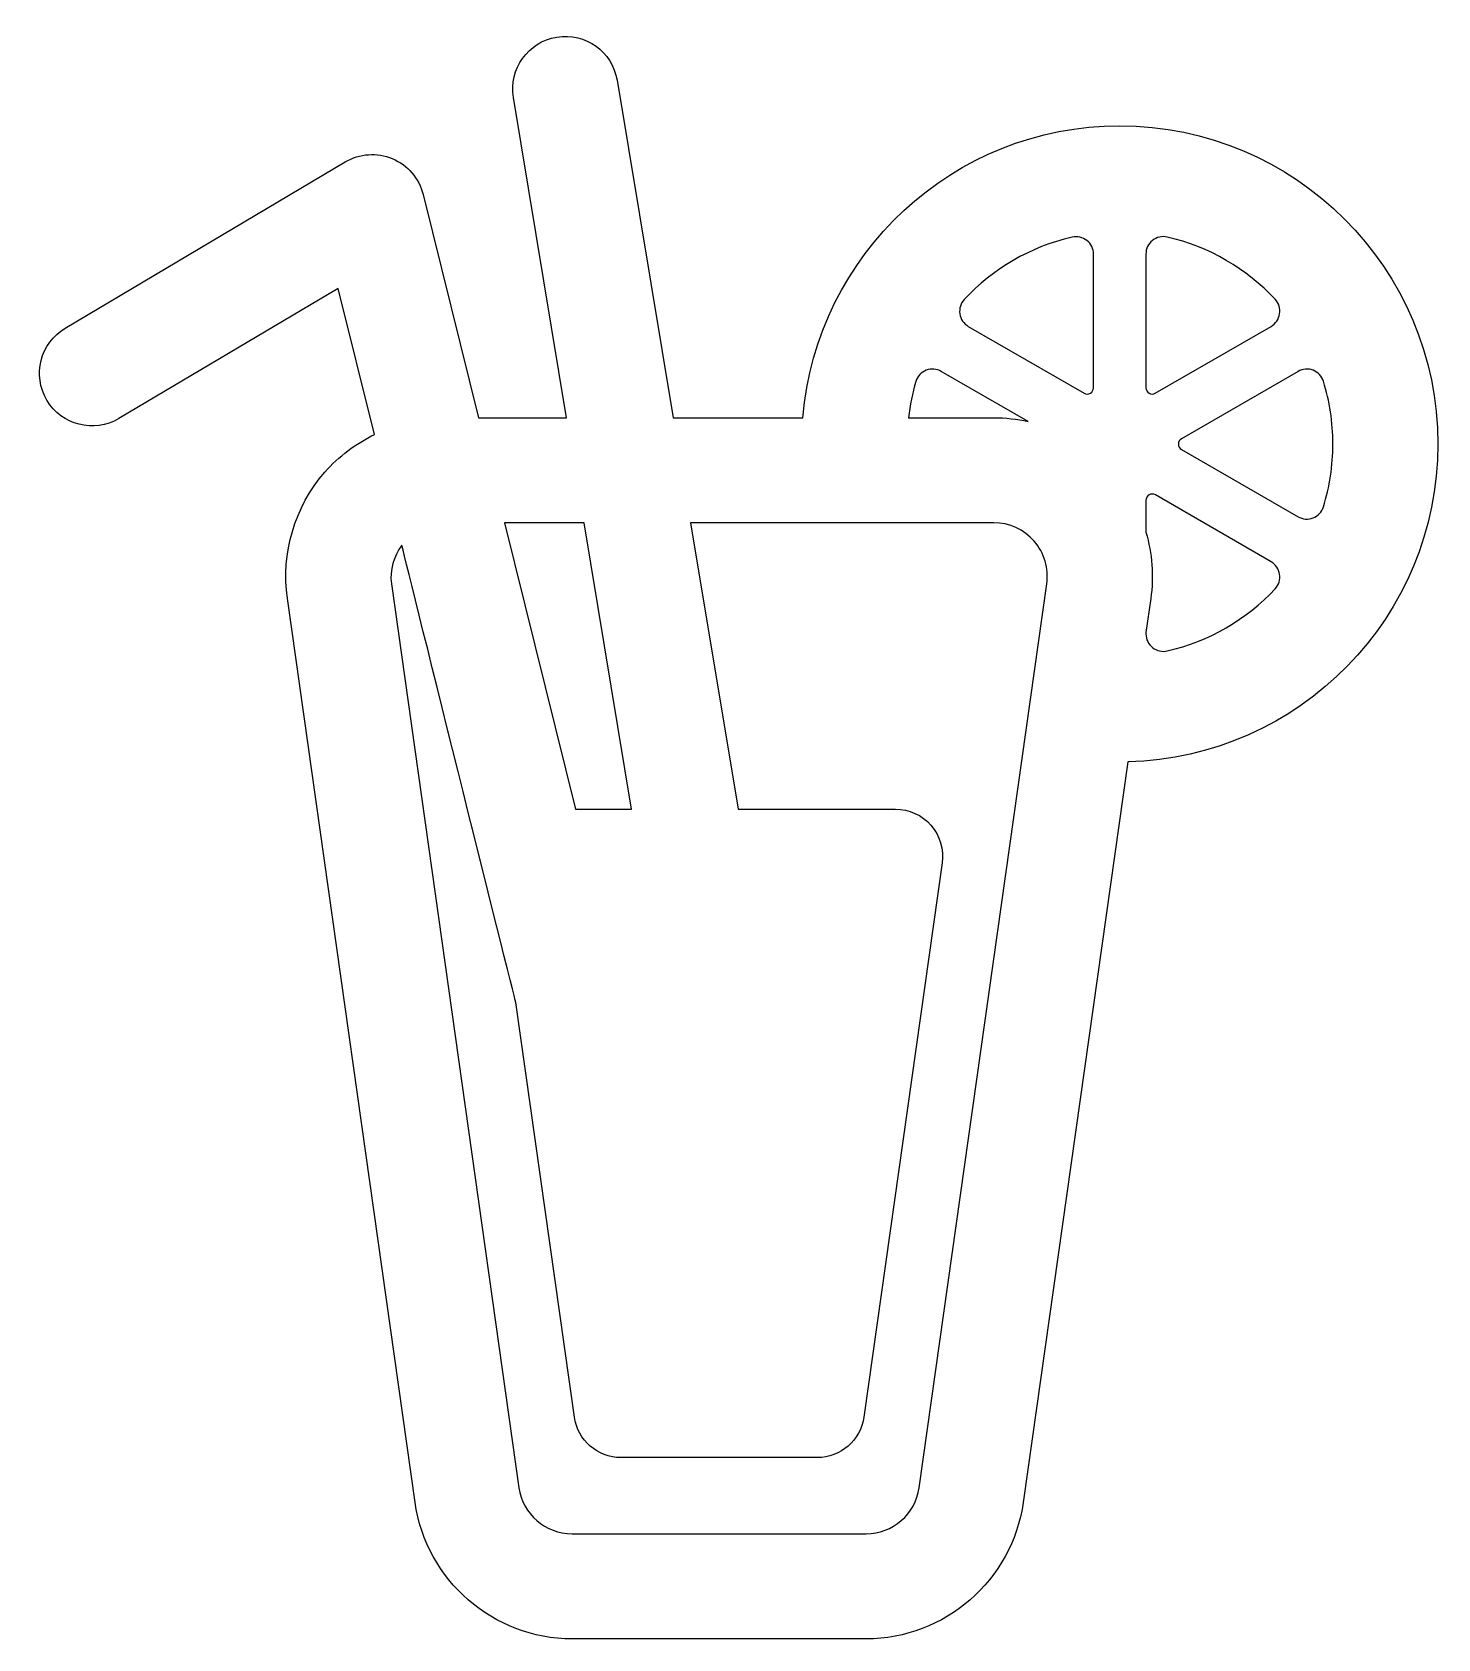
# Model space of a CAD drawing. Header units: centimetres. Extents: x -5.8 to 5.8, y -6.6 to 6.6.
import ezdxf

# ---------------------------------------------------------------- set-up
doc = ezdxf.new("R2010")
doc.units = ezdxf.units.CM
doc.header["$MEASUREMENT"] = 0
doc.layers.add('Layer 1', color=7, linetype='Continuous')

msp = doc.modelspace()

# ---------------------------------------------------------------- linework, layer by layer
at = {"layer": 'Layer 1'}
for points, knots in [([(3.15076, 5.82263), (1.78659, 5.82263), (0.66558, 4.76821), (0.5552, 3.43162), (0.5552, 3.43162), (0.5552, 3.43162), (-0.50837, 3.43162), (-0.50837, 3.43162), (-0.50837, 3.43162), (-0.50837, 3.43162), (-0.96711, 6.19485), (-0.96711, 6.19485), (-0.96711, 6.19485), (-1.00619, 6.42879), (-1.22336, 6.58929), (-1.46196, 6.54852), (-1.46196, 6.54852), (-1.69633, 6.50989), (-1.85473, 6.28812), (-1.81566, 6.0537), (-1.81566, 6.0537), (-1.81566, 6.0537), (-1.38037, 3.43165), (-1.38037, 3.43165), (-1.38037, 3.43165), (-1.38037, 3.43165), (-2.10333, 3.43165), (-2.10333, 3.43165), (-2.10333, 3.43165), (-2.10333, 3.43165), (-2.55704, 5.26019), (-2.55704, 5.26019), (-2.55704, 5.26019), (-2.58982, 5.39211), (-2.68309, 5.50091), (-2.80866, 5.55343), (-2.80866, 5.55343), (-2.93468, 5.6059), (-3.07711, 5.59627), (-3.19426, 5.5261), (-3.19426, 5.5261), (-3.19426, 5.5261), (-5.48825, 4.16383), (-5.48825, 4.16383), (-5.48825, 4.16383), (-5.69246, 4.04284), (-5.75963, 3.77862), (-5.63824, 3.5745), (-5.63824, 3.5745), (-5.51725, 3.37035), (-5.25388, 3.30312), (-5.04891, 3.42451), (-5.04891, 3.42451), (-5.04891, 3.42451), (-3.25271, 4.49107), (-3.25271, 4.49107), (-3.25271, 4.49107), (-3.25271, 4.49107), (-2.95564, 3.29402), (-2.95564, 3.29402), (-2.95564, 3.29402), (-3.10828, 3.21856), (-3.24793, 3.11625), (-3.36191, 2.98475), (-3.36191, 2.98475), (-3.6089, 2.70032), (-3.72066, 2.32356), (-3.66769, 1.95097), (-3.66769, 1.95097), (-3.66769, 1.95097), (-2.62259, -5.45186), (-2.62259, -5.45186), (-2.62259, -5.45186), (-2.53268, -6.08911), (-1.97989, -6.56925), (-1.33637, -6.56925), (-1.33637, -6.56925), (-1.33637, -6.56925), (1.07397, -6.56926), (1.07397, -6.56926), (1.07397, -6.56926), (1.71752, -6.56926), (2.27036, -6.08912), (2.36024, -5.45187), (2.36024, -5.45187), (2.36024, -5.45187), (3.21643, 0.61259), (3.21643, 0.61259), (3.21643, 0.61259), (4.62333, 0.64786), (5.7577, 1.80086), (5.7577, 3.21575), (5.7577, 3.21575), (5.7577, 4.6532), (4.58825, 5.82263), (3.15076, 5.82263)], [0, 0, 0, 0, 0.04, 0.04, 0.04, 0.04, 0.08, 0.08, 0.08, 0.08, 0.12, 0.12, 0.12, 0.12, 0.16, 0.16, 0.16, 0.16, 0.2, 0.2, 0.2, 0.2, 0.24, 0.24, 0.24, 0.24, 0.28, 0.28, 0.28, 0.28, 0.32, 0.32, 0.32, 0.32, 0.36, 0.36, 0.36, 0.36, 0.4, 0.4, 0.4, 0.4, 0.44, 0.44, 0.44, 0.44, 0.48, 0.48, 0.48, 0.48, 0.52, 0.52, 0.52, 0.52, 0.56, 0.56, 0.56, 0.56, 0.6, 0.6, 0.6, 0.6, 0.64, 0.64, 0.64, 0.64, 0.68, 0.68, 0.68, 0.68, 0.72, 0.72, 0.72, 0.72, 0.76, 0.76, 0.76, 0.76, 0.8, 0.8, 0.8, 0.8, 0.84, 0.84, 0.84, 0.84, 0.88, 0.88, 0.88, 0.88, 0.92, 0.92, 0.92, 0.92, 1, 1, 1, 1]), ([(1.87759, 4.40076), (2.11074, 4.65111), (2.4161, 4.83129), (2.7614, 4.91027), (2.7614, 4.91027), (2.80381, 4.91993), (2.84832, 4.90987), (2.88234, 4.88257), (2.88234, 4.88257), (2.91637, 4.85566), (2.9361, 4.81452), (2.9361, 4.77081), (2.9361, 4.77081), (2.9361, 4.77081), (2.9361, 3.67694), (2.9361, 3.67694), (2.9361, 3.67694), (2.9361, 3.6585), (2.92647, 3.64125), (2.91046, 3.63204), (2.91046, 3.63204), (2.89448, 3.62278), (2.87474, 3.62278), (2.85879, 3.63204), (2.85879, 3.63204), (2.85879, 3.63204), (1.91071, 4.17978), (1.91071, 4.17978), (1.91071, 4.17978), (1.8729, 4.20163), (1.84732, 4.23944), (1.84099, 4.28231), (1.84099, 4.28231), (1.8343, 4.32557), (1.84817, 4.36922), (1.87759, 4.40076)], [0, 0, 0, 0, 0.1, 0.1, 0.1, 0.1, 0.2, 0.2, 0.2, 0.2, 0.3, 0.3, 0.3, 0.3, 0.4, 0.4, 0.4, 0.4, 0.5, 0.5, 0.5, 0.5, 0.6, 0.6, 0.6, 0.6, 0.7, 0.7, 0.7, 0.7, 0.8, 0.8, 0.8, 0.8, 1, 1, 1, 1]), ([(3.36545, 4.77123), (3.36545, 4.81494), (3.38519, 4.85611), (3.41921, 4.88299), (3.41921, 4.88299), (3.45324, 4.91027), (3.49776, 4.92038), (3.54015, 4.91069), (3.54015, 4.91069), (3.88548, 4.83171), (4.19084, 4.65153), (4.42441, 4.40113), (4.42441, 4.40113), (4.45378, 4.36919), (4.4677, 4.32556), (4.46092, 4.28228), (4.46092, 4.28228), (4.45465, 4.23944), (4.42859, 4.20163), (4.3912, 4.17975), (4.3912, 4.17975), (4.3912, 4.17975), (3.44272, 3.63238), (3.44272, 3.63238), (3.44272, 3.63238), (3.42674, 3.62312), (3.40695, 3.62312), (3.39102, 3.63238), (3.39102, 3.63238), (3.37504, 3.64164), (3.36541, 3.65886), (3.36541, 3.67691), (3.36541, 3.67691), (3.36541, 3.67691), (3.36542, 4.77123), (3.36542, 4.77123), (3.36542, 4.77123), (3.36542, 4.77123), (3.36545, 4.77123), (3.36545, 4.77123)], [0, 0, 0, 0, 0.09090909, 0.09090909, 0.09090909, 0.09090909, 0.18181818, 0.18181818, 0.18181818, 0.18181818, 0.27272727, 0.27272727, 0.27272727, 0.27272727, 0.36363636, 0.36363636, 0.36363636, 0.36363636, 0.45454545, 0.45454545, 0.45454545, 0.45454545, 0.54545455, 0.54545455, 0.54545455, 0.54545455, 0.63636364, 0.63636364, 0.63636364, 0.63636364, 0.72727273, 0.72727273, 0.72727273, 0.72727273, 0.81818182, 0.81818182, 0.81818182, 0.81818182, 1, 1, 1, 1]), ([(1.48146, 3.72946), (1.49408, 3.77105), (1.52512, 3.80465), (1.56589, 3.82024), (1.56589, 3.82024), (1.60619, 3.83619), (1.65156, 3.83283), (1.68937, 3.81098), (1.68937, 3.81098), (1.68937, 3.81098), (2.40062, 3.4004), (2.40062, 3.4004), (2.40062, 3.4004), (2.30899, 3.42069), (2.21478, 3.43162), (2.11908, 3.43162), (2.11908, 3.43162), (2.11908, 3.43162), (1.42036, 3.43162), (1.42036, 3.43162), (1.42036, 3.43162), (1.43301, 3.53375), (1.45172, 3.63384), (1.48146, 3.72946)], [0, 0, 0, 0, 0.14285714, 0.14285714, 0.14285714, 0.14285714, 0.28571429, 0.28571429, 0.28571429, 0.28571429, 0.42857143, 0.42857143, 0.42857143, 0.42857143, 0.57142857, 0.57142857, 0.57142857, 0.57142857, 0.71428571, 0.71428571, 0.71428571, 0.71428571, 1, 1, 1, 1]), ([(4.82055, 2.70198), (4.80751, 2.66044), (4.77642, 2.62721), (4.73612, 2.61125), (4.73612, 2.61125), (4.6958, 2.59527), (4.65045, 2.59863), (4.61261, 2.62051), (4.61261, 2.62051), (4.61261, 2.62051), (3.65781, 3.17079), (3.65781, 3.17079), (3.65781, 3.17079), (3.64183, 3.18005), (3.63217, 3.19683), (3.63217, 3.21532), (3.63217, 3.21532), (3.63217, 3.23381), (3.6418, 3.25059), (3.65781, 3.25985), (3.65781, 3.25985), (3.65781, 3.25985), (4.61261, 3.811), (4.61261, 3.811), (4.61261, 3.811), (4.65045, 3.83285), (4.6958, 3.83621), (4.73612, 3.82026), (4.73612, 3.82026), (4.77642, 3.80425), (4.80795, 3.7711), (4.82055, 3.72948), (4.82055, 3.72948), (4.87053, 3.56737), (4.89741, 3.3947), (4.89741, 3.21576), (4.89741, 3.21576), (4.89744, 3.0372), (4.87053, 2.86459), (4.82055, 2.70198)], [0, 0, 0, 0, 0.09090909, 0.09090909, 0.09090909, 0.09090909, 0.18181818, 0.18181818, 0.18181818, 0.18181818, 0.27272727, 0.27272727, 0.27272727, 0.27272727, 0.36363636, 0.36363636, 0.36363636, 0.36363636, 0.45454545, 0.45454545, 0.45454545, 0.45454545, 0.54545455, 0.54545455, 0.54545455, 0.54545455, 0.63636364, 0.63636364, 0.63636364, 0.63636364, 0.72727273, 0.72727273, 0.72727273, 0.72727273, 0.81818182, 0.81818182, 0.81818182, 0.81818182, 1, 1, 1, 1]), ([(4.42444, 2.03073), (4.19087, 1.78038), (3.88591, 1.6006), (3.54102, 1.52162), (3.54102, 1.52162), (3.49858, 1.51194), (3.45405, 1.52204), (3.42005, 1.54937), (3.42005, 1.54937), (3.38602, 1.57625), (3.36626, 1.61742), (3.36626, 1.66108), (3.36626, 1.66108), (3.36626, 1.66108), (3.36626, 1.67381), (3.36626, 1.67381), (3.36626, 1.67381), (3.36626, 1.67381), (3.40534, 1.95051), (3.40534, 1.95051), (3.40534, 1.95051), (3.43148, 2.13453), (3.4168, 2.31931), (3.36626, 2.49362), (3.36626, 2.49362), (3.36626, 2.49362), (3.36626, 2.7545), (3.36626, 2.7545), (3.36626, 2.7545), (3.36626, 2.77257), (3.37597, 2.78977), (3.39192, 2.79903), (3.39192, 2.79903), (3.40787, 2.80829), (3.42764, 2.80829), (3.44357, 2.79903), (3.44357, 2.79903), (3.44357, 2.79903), (4.39123, 2.25171), (4.39123, 2.25171), (4.39123, 2.25171), (4.42904, 2.22986), (4.45465, 2.19205), (4.46095, 2.14921), (4.46095, 2.14921), (4.4677, 2.10592), (4.45381, 2.06222), (4.42444, 2.03073)], [0, 0, 0, 0, 0.07692308, 0.07692308, 0.07692308, 0.07692308, 0.15384615, 0.15384615, 0.15384615, 0.15384615, 0.23076923, 0.23076923, 0.23076923, 0.23076923, 0.30769231, 0.30769231, 0.30769231, 0.30769231, 0.38461538, 0.38461538, 0.38461538, 0.38461538, 0.46153846, 0.46153846, 0.46153846, 0.46153846, 0.53846154, 0.53846154, 0.53846154, 0.53846154, 0.61538462, 0.61538462, 0.61538462, 0.61538462, 0.69230769, 0.69230769, 0.69230769, 0.69230769, 0.76923077, 0.76923077, 0.76923077, 0.76923077, 0.84615385, 0.84615385, 0.84615385, 0.84615385, 1, 1, 1, 1]), ([(1.50834, -5.33175), (1.4781, -5.54683), (1.29117, -5.70899), (1.07397, -5.70899), (1.07397, -5.70899), (1.07397, -5.70899), (-1.33636, -5.70899), (-1.33636, -5.70899), (-1.33636, -5.70899), (-1.55353, -5.70899), (-1.74046, -5.54683), (-1.77073, -5.33175), (-1.77073, -5.33175), (-1.77073, -5.33175), (-2.81586, 2.07148), (-2.81586, 2.07148), (-2.81586, 2.07148), (-2.83203, 2.18417), (-2.79737, 2.29519), (-2.73058, 2.38694), (-2.73058, 2.38694), (-2.73058, 2.38694), (-1.82036, -1.27685), (-1.79634, -1.35633), (-1.79634, -1.35633), (-1.79634, -1.35633), (-1.31702, -4.75247), (-1.31702, -4.75247), (-1.31702, -4.75247), (-1.29014, -4.94276), (-1.12715, -5.08434), (-0.93478, -5.08434), (-0.93478, -5.08434), (-0.93478, -5.08434), (0.67239, -5.08434), (0.67239, -5.08434), (0.67239, -5.08434), (0.8648, -5.08434), (1.0278, -4.94276), (1.05466, -4.75247), (1.05466, -4.75247), (1.05466, -4.75247), (1.69527, -0.2137), (1.69527, -0.2137), (1.69527, -0.2137), (1.7108, -0.10321), (1.6776, 0.00895), (1.60449, 0.09338), (1.60449, 0.09338), (1.53102, 0.17781), (1.42471, 0.22612), (1.31297, 0.22612), (1.31297, 0.22612), (1.31297, 0.22612), (0.02373, 0.22611), (0.02373, 0.22611), (0.02373, 0.22611), (0.02373, 0.22611), (-0.3656, 2.57132), (-0.3656, 2.57132), (-0.3656, 2.57132), (-0.3656, 2.57132), (2.11905, 2.57133), (2.11905, 2.57133), (2.11905, 2.57133), (2.24634, 2.57133), (2.36691, 2.51632), (2.45007, 2.42012), (2.45007, 2.42012), (2.53368, 2.32434), (2.57149, 2.19705), (2.55342, 2.07103), (2.55342, 2.07103), (2.55342, 2.07103), (1.50834, -5.33175), (1.50834, -5.33175)], [0, 0, 0, 0, 0.05, 0.05, 0.05, 0.05, 0.1, 0.1, 0.1, 0.1, 0.15, 0.15, 0.15, 0.15, 0.2, 0.2, 0.2, 0.2, 0.25, 0.25, 0.25, 0.25, 0.3, 0.3, 0.3, 0.3, 0.35, 0.35, 0.35, 0.35, 0.4, 0.4, 0.4, 0.4, 0.45, 0.45, 0.45, 0.45, 0.5, 0.5, 0.5, 0.5, 0.55, 0.55, 0.55, 0.55, 0.6, 0.6, 0.6, 0.6, 0.65, 0.65, 0.65, 0.65, 0.7, 0.7, 0.7, 0.7, 0.75, 0.75, 0.75, 0.75, 0.8, 0.8, 0.8, 0.8, 0.85, 0.85, 0.85, 0.85, 0.9, 0.9, 0.9, 0.9, 1, 1, 1, 1]), ([(-1.23754, 2.57135), (-1.23754, 2.57135), (-0.84815, 0.22614), (-0.84815, 0.22614), (-0.84815, 0.22614), (-0.84815, 0.22614), (-1.30789, 0.22614), (-1.30789, 0.22614), (-1.30789, 0.22614), (-1.30789, 0.22614), (-1.88979, 2.57135), (-1.88979, 2.57135), (-1.88979, 2.57135), (-1.88979, 2.57135), (-1.23754, 2.57135), (-1.23754, 2.57135)], [0, 0, 0, 0, 0.2, 0.2, 0.2, 0.2, 0.4, 0.4, 0.4, 0.4, 0.6, 0.6, 0.6, 0.6, 1, 1, 1, 1])]:
    msp.add_open_spline(points, degree=3, knots=knots, dxfattribs=at)

doc.saveas('drawing.dxf')
